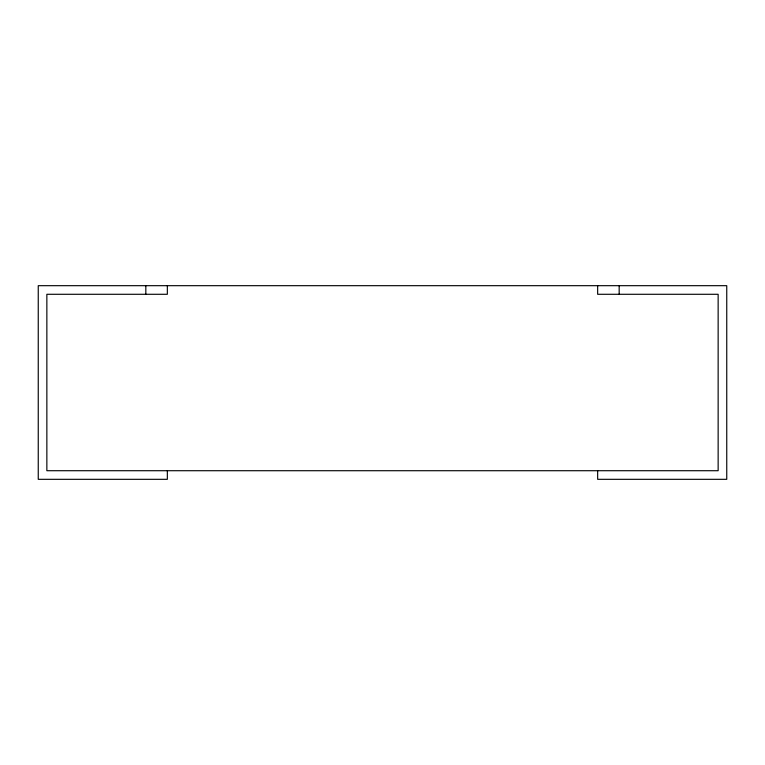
<?xml version="1.0" encoding="UTF-8"?>
<svg xmlns="http://www.w3.org/2000/svg" width="765" height="765" viewBox="0 0 765 765"><rect width="100%" height="100%" fill="white"/><g stroke="black" fill="none" stroke-linecap="round" stroke-linejoin="round"><path stroke-width="1.15" d="M619.172 285.68L619.172 294.286M597.656 285.68L597.656 294.286L718.144 294.286L718.144 470.714L46.856 470.714L46.856 294.286L167.344 294.286L167.344 285.68M597.656 470.714L597.656 479.32L726.75 479.32L726.75 285.68L38.25 285.68L38.25 479.32L167.344 479.32L167.344 470.714M145.828 285.68L145.828 294.286"/></g></svg>
